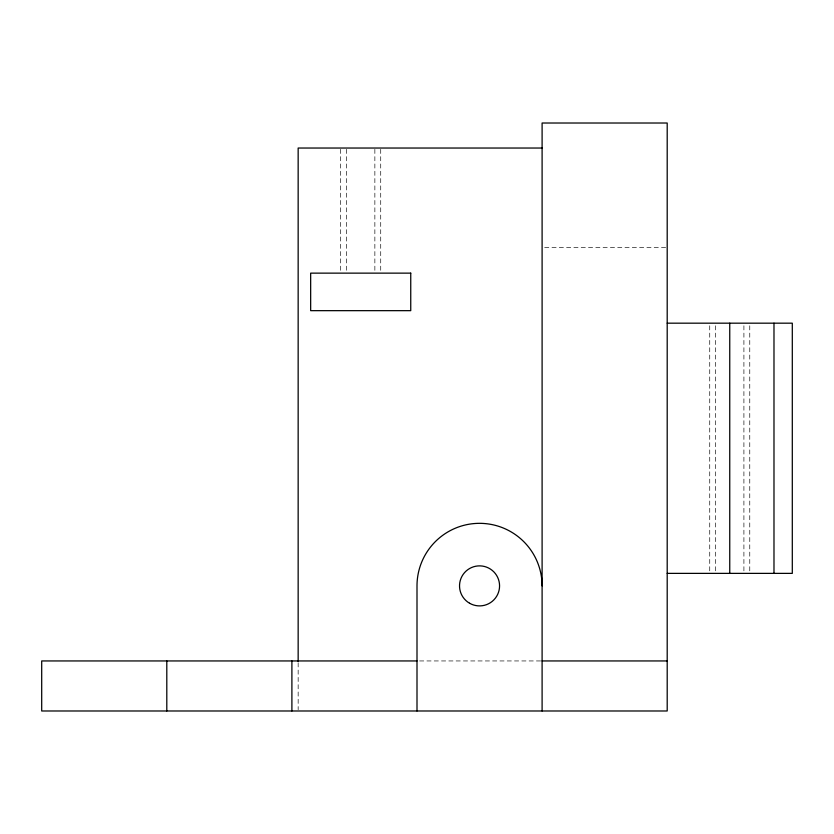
<?xml version="1.0" encoding="UTF-8"?>
<svg xmlns="http://www.w3.org/2000/svg" width="834" height="834" viewBox="0 0 834 834"><rect width="100%" height="100%" fill="white"/><g stroke="black" fill="none" stroke-linecap="round" stroke-linejoin="round"><path stroke-width="0.63" stroke-dasharray="4.17 3.13" d="M544.675 247.333L665.907 247.333M419.606 660.945L542.1 660.945M749.766 325.781L749.766 573.375M743.907 325.781L743.907 572.072M715.593 325.781L715.593 572.072M709.734 325.781L709.734 573.375M380.721 149.328L380.721 271.842M374.862 149.328L374.862 271.842M346.548 149.328L346.548 271.842M340.689 149.328L340.689 273.135M298.155 662.769L298.155 709.682"/><path stroke-width="1.25" d="M542.1 148.035L298.155 148.035L298.155 661.466M667.2 323.175L792.3 323.175L792.3 573.375L667.2 573.375M417 660.945L41.7 660.945L41.7 710.985L667.2 710.985L667.2 123.015L542.1 123.015L542.1 710.985M542.1 660.945L667.2 660.945M773.983 323.175L773.983 573.375M729.75 323.175L729.75 573.375M417 710.985L417 585.885A62.55 62.55 0 0 1 479.55 523.335A62.55 62.55 0 0 1 542.1 585.885M291.9 660.945L291.9 710.985M166.8 660.945L166.8 710.985M410.745 273.135L310.665 273.135L310.665 310.665L410.745 310.665L410.745 273.135M469.542 603.222A20.016 20.016 0 0 0 499.566 585.885A20.016 20.016 0 0 0 469.542 568.548A20.016 20.016 0 0 0 469.542 603.222"/></g></svg>
